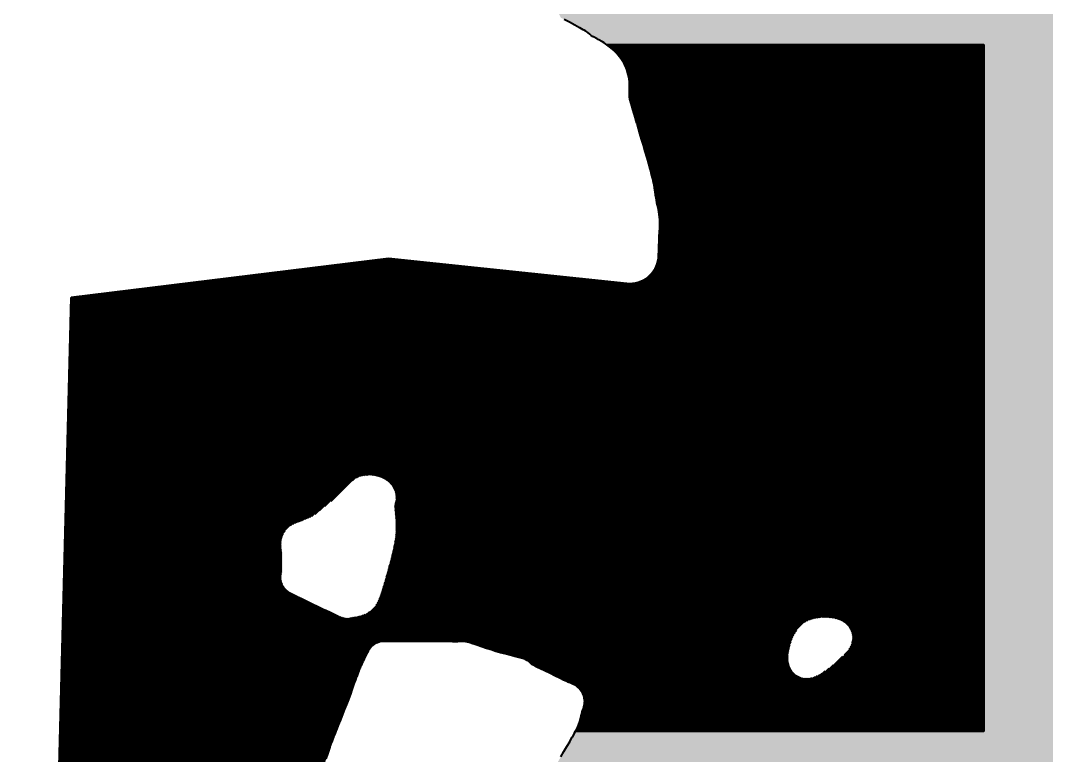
# Model space of a CAD drawing. Header units: metres. Extents: x 729358 to 733474, y 1423022 to 1426173.
# Drawn here: x 731310.9 to 731490.3, y 1424658.1 to 1424786.6 of the extents above; entities that cross this region are included whole.
import ezdxf

# ---------------------------------------------------------------- set-up
doc = ezdxf.new("R2010")
doc.units = ezdxf.units.M
for name, color, linetype in [('GREEN_AREA', 7, 'Continuous'), ('PARCEL_BORDER', 7, 'Continuous'), ('PARCEL_S', 7, 'Continuous'), ('ROADS_MAIN', 7, 'Continuous')]:
    doc.layers.add(name, color=color, linetype=linetype)

msp = doc.modelspace()

# ---------------------------------------------------------------- hatches: boundary and pattern name
at = {"layer": 'GREEN_AREA', "true_color": 0x96c896}
h = msp.add_hatch(dxfattribs=at)
h.set_pattern_fill('SOLID')
h.paths.add_polyline_path([(731398.75, 1424675.1), (731398.52, 1424675.17), (731398.06, 1424675.29), (731398.02, 1424675.3), (731397.36, 1424675.47), (731397.35, 1424675.47), (731396.55, 1424675.67), (731395.68, 1424675.89), (731394.82, 1424676.12), (731394.02, 1424676.35), (731393.24, 1424676.59), (731392.39, 1424676.87), (731391.55, 1424677.16), (731390.75, 1424677.43), (731390.75, 1424677.43), (731390.07, 1424677.67), (731390.03, 1424677.68), (731389.53, 1424677.84), (731389.37, 1424677.89), (731389.09, 1424677.97), (731388.78, 1424678.03), (731388.46, 1424678.07), (731388.15, 1424678.08), (731387.73, 1424678.07), (731387.5, 1424678.05), (731387.32, 1424678.04), (731387.1, 1424678.04), (731386.44, 1424678.04), (731385.52, 1424678.05), (731384.43, 1424678.06), (731383.25, 1424678.07), (731382.06, 1424678.08), (731380.96, 1424678.08), (731380.96, 1424678.08), (731380.02, 1424678.09), (731380.02, 1424678.09), (731379.02, 1424678.09), (731377.96, 1424678.1), (731376.92, 1424678.1), (731375.98, 1424678.1), (731375.21, 1424678.1), (731374.69, 1424678.1), (731374.69, 1424678.1), (731374.49, 1424678.1), (731374.2, 1424678.09), (731373.91, 1424678.05), (731373.62, 1424677.97), (731373.35, 1424677.87), (731373.27, 1424677.84), (731373, 1424677.72), (731372.75, 1424677.56), (731372.51, 1424677.39), (731372.29, 1424677.19), (731372.1, 1424676.97), (731371.92, 1424676.73), (731371.77, 1424676.48), (731371.71, 1424676.37), (731371.7, 1424676.34), (731371.56, 1424676.07), (731371.56, 1424676.06), (731371.38, 1424675.72), (731371.37, 1424675.7), (731371.2, 1424675.36), (731371.19, 1424675.34), (731371.02, 1424674.99), (731371.01, 1424674.98), (731370.81, 1424674.57), (731370.8, 1424674.54), (731370.6, 1424674.13), (731370.58, 1424674.08), (731370.4, 1424673.68), (731370.37, 1424673.62), (731370.23, 1424673.29), (731370.21, 1424673.23), (731370.09, 1424672.95), (731370.08, 1424672.9), (731369.96, 1424672.61), (731369.96, 1424672.6), (731369.83, 1424672.27), (731369.82, 1424672.24), (731369.7, 1424671.9), (731369.69, 1424671.88), (731369.49, 1424671.32), (731369.49, 1424671.32), (731369.22, 1424670.59), (731368.92, 1424669.75), (731368.59, 1424668.83), (731368.24, 1424667.9), (731367.9, 1424666.99), (731367.58, 1424666.16), (731367.23, 1424665.25), (731366.85, 1424664.31), (731366.49, 1424663.39), (731366.15, 1424662.55), (731366.07, 1424662.34), (731340.08, 1424662.34), (731340.08, 1424718.26), (731319.32, 1424718.26), (731319.32, 1424719.84), (731319.8, 1424738.16), (731375.28, 1424744.95), (731416.95, 1424740.6), (731417.44, 1424740.57), (731417.93, 1424740.59), (731418.41, 1424740.66), (731418.88, 1424740.78), (731419.34, 1424740.94), (731419.79, 1424741.14), (731420.21, 1424741.39), (731420.6, 1424741.67), (731420.97, 1424741.99), (731421.3, 1424742.35), (731421.59, 1424742.74), (731421.85, 1424743.15), (731422.06, 1424743.59), (731422.23, 1424744.05), (731422.36, 1424744.52), (731422.44, 1424745), (731422.47, 1424745.49), (731422.49, 1424746.38), (731422.52, 1424747.19), (731422.56, 1424748.02), (731422.6, 1424748.84), (731422.6, 1424748.84), (731422.64, 1424749.61), (731422.65, 1424749.66), (731422.68, 1424750.35), (731422.68, 1424750.47), (731422.69, 1424751.05), (731422.69, 1424751.31), (731422.67, 1424751.77), (731422.65, 1424752.17), (731422.58, 1424752.75), (731422.53, 1424753.09), (731422.44, 1424753.59), (731422.39, 1424753.81), (731422.28, 1424754.29), (731422.28, 1424754.31), (731422.18, 1424754.74), (731422.09, 1424755.16), (731422.02, 1424755.57), (731421.94, 1424756.08), (731421.86, 1424756.66), (731421.85, 1424756.71), (731421.75, 1424757.32), (731421.74, 1424757.42), (731421.62, 1424758.07), (731421.59, 1424758.21), (731421.45, 1424758.9), (731421.41, 1424759.07), (731421.26, 1424759.66), (731421.24, 1424759.75), (731421.03, 1424760.53), (731421.01, 1424760.58), (731420.75, 1424761.51), (731420.75, 1424761.54), (731420.45, 1424762.57), (731420.45, 1424762.59), (731420.13, 1424763.68), (731420.13, 1424763.68), (731419.81, 1424764.79), (731419.5, 1424765.86), (731419.21, 1424766.84), (731418.97, 1424767.71), (731418.96, 1424767.73), (731418.71, 1424768.61), (731418.69, 1424768.66), (731418.44, 1424769.48), (731418.43, 1424769.51), (731418.19, 1424770.29), (731417.97, 1424771.02), (731417.77, 1424771.68), (731417.61, 1424772.28), (731417.47, 1424772.82), (731417.39, 1424773.19), (731417.36, 1424773.44), (731417.36, 1424773.71), (731417.38, 1424774.23), (731417.38, 1424774.28), (731417.4, 1424774.91), (731417.39, 1424775.34), (731417.36, 1424775.95), (731417.32, 1424776.34), (731417.25, 1424776.73), (731417.12, 1424777.34), (731416.98, 1424777.84), (731416.79, 1424778.33), (731416.52, 1424778.94), (731416.33, 1424779.31), (731416.12, 1424779.66), (731415.88, 1424779.99), (731415.41, 1424780.58), (731415.1, 1424780.94), (731414.75, 1424781.27), (731414.11, 1424781.82), (731413.67, 1424782.16), (731413.41, 1424782.34), (731479.32, 1424782.34), (731479.32, 1424662.34), (731407.96, 1424662.34), (731408.09, 1424662.57), (731408.16, 1424662.71), (731408.35, 1424663.12), (731408.46, 1424663.4), (731408.68, 1424664.04), (731408.75, 1424664.24), (731408.93, 1424664.91), (731408.96, 1424665.03), (731409.09, 1424665.63), (731409.1, 1424665.68), (731409.16, 1424665.96), (731409.22, 1424666.06), (731409.33, 1424666.31), (731409.41, 1424666.56), (731409.47, 1424666.82), (731409.5, 1424666.98), (731409.55, 1424667.28), (731409.56, 1424667.58), (731409.54, 1424667.89), (731409.49, 1424668.19), (731409.41, 1424668.49), (731409.29, 1424668.77), (731409.23, 1424668.92), (731409.1, 1424669.18), (731408.94, 1424669.42), (731408.76, 1424669.65), (731408.56, 1424669.86), (731408.44, 1424669.98), (731408.11, 1424670.25), (731407.96, 1424670.36), (731407.77, 1424670.48), (731407.58, 1424670.58), (731407.39, 1424670.68), (731407.15, 1424670.79), (731406.84, 1424670.92), (731406.81, 1424670.93), (731406.47, 1424671.06), (731406.17, 1424671.19), (731405.85, 1424671.34), (731405.19, 1424671.66), (731404.35, 1424672.07), (731403.44, 1424672.51), (731402.57, 1424672.94), (731401.83, 1424673.3), (731401.33, 1424673.54), (731400.83, 1424673.79), (731400.82, 1424673.8), (731400.31, 1424674.05), (731400.3, 1424674.05), (731400.16, 1424674.22), (731399.95, 1424674.43), (731399.72, 1424674.62), (731399.48, 1424674.78), (731399.21, 1424674.92), (731398.94, 1424675.03), (731398.75, 1424675.1)])
h.paths.add_polyline_path([(731456.27, 1424679.4), (731456.18, 1424679.72), (731456.05, 1424680.02), (731456.02, 1424680.08), (731455.87, 1424680.34), (731455.7, 1424680.59), (731455.5, 1424680.82), (731455.4, 1424680.93), (731455.18, 1424681.14), (731454.93, 1424681.33), (731454.67, 1424681.5), (731454.42, 1424681.64), (731454.11, 1424681.78), (731453.79, 1424681.89), (731453.31, 1424682.03), (731453.06, 1424682.09), (731452.82, 1424682.12), (731452.06, 1424682.21), (731451.64, 1424682.22), (731450.82, 1424682.2), (731450.4, 1424682.16), (731449.78, 1424682.05), (731449.56, 1424682), (731449.34, 1424681.94), (731448.93, 1424681.8), (731448.72, 1424681.72), (731448.52, 1424681.63), (731448.28, 1424681.51), (731447.98, 1424681.33), (731447.88, 1424681.26), (731447.66, 1424681.1), (731447.57, 1424681.04), (731447.32, 1424680.81), (731447.16, 1424680.64), (731446.88, 1424680.32), (731446.64, 1424680), (731446.43, 1424679.66), (731446.14, 1424679.14), (731445.98, 1424678.82), (731445.68, 1424678.07), (731445.57, 1424677.77), (731445.35, 1424676.99), (731445.28, 1424676.66), (731445.16, 1424675.95), (731445.13, 1424675.72), (731445.12, 1424675.48), (731445.12, 1424675.03), (731445.13, 1424674.68), (731445.19, 1424674.34), (731445.25, 1424674.09), (731445.33, 1424673.78), (731445.45, 1424673.48), (731445.61, 1424673.2), (731445.67, 1424673.08), (731445.85, 1424672.83), (731446.05, 1424672.59), (731446.27, 1424672.37), (731446.32, 1424672.33), (731446.58, 1424672.13), (731446.86, 1424671.96), (731447.15, 1424671.82), (731447.2, 1424671.8), (731447.5, 1424671.7), (731447.81, 1424671.62), (731448.12, 1424671.59), (731448.44, 1424671.58), (731448.58, 1424671.58), (731448.89, 1424671.61), (731449.19, 1424671.67), (731449.48, 1424671.76), (731449.79, 1424671.86), (731450.02, 1424671.96), (731450.24, 1424672.07), (731450.79, 1424672.37), (731451.03, 1424672.52), (731451.88, 1424673.1), (731452.02, 1424673.21), (731452.94, 1424673.92), (731453.06, 1424674.01), (731453.94, 1424674.77), (731454.07, 1424674.88), (731454.81, 1424675.6), (731454.99, 1424675.79), (731455.41, 1424676.27), (731455.55, 1424676.45), (731455.68, 1424676.63), (731455.85, 1424676.91), (731455.99, 1424677.16), (731456.11, 1424677.41), (731456.2, 1424677.68), (731456.24, 1424677.82), (731456.31, 1424678.11), (731456.35, 1424678.41), (731456.36, 1424678.72), (731456.34, 1424679.02), (731456.33, 1424679.07), (731456.27, 1424679.4)])
h.paths.add_polyline_path([(731357.76, 1424686.82), (731358.02, 1424686.65), (731358.07, 1424686.62), (731358.19, 1424686.56), (731358.34, 1424686.48), (731358.38, 1424686.46), (731358.66, 1424686.32), (731358.67, 1424686.32), (731359.08, 1424686.12), (731359.4, 1424685.96), (731359.63, 1424685.85), (731359.84, 1424685.74), (731359.84, 1424685.74), (731360.06, 1424685.63), (731360.08, 1424685.62), (731360.34, 1424685.49), (731360.37, 1424685.47), (731360.76, 1424685.29), (731360.76, 1424685.28), (731361.54, 1424684.91), (731362.58, 1424684.42), (731363.74, 1424683.86), (731364.88, 1424683.32), (731365.87, 1424682.85), (731366.45, 1424682.57), (731366.45, 1424682.57), (731366.73, 1424682.44), (731366.74, 1424682.44), (731366.83, 1424682.4), (731366.89, 1424682.37), (731366.9, 1424682.36), (731367.17, 1424682.26), (731367.45, 1424682.18), (731367.73, 1424682.13), (731368.02, 1424682.11), (731368.3, 1424682.11), (731368.59, 1424682.15), (731368.87, 1424682.21), (731368.97, 1424682.24), (731368.98, 1424682.24), (731369.2, 1424682.27), (731369.6, 1424682.33), (731369.85, 1424682.38), (731370.34, 1424682.5), (731370.71, 1424682.63), (731371.2, 1424682.82), (731371.53, 1424682.97), (731371.84, 1424683.17), (731372.22, 1424683.44), (731372.44, 1424683.61), (731372.64, 1424683.8), (731372.82, 1424684.01), (731372.98, 1424684.23), (731373.13, 1424684.47), (731373.33, 1424684.85), (731373.49, 1424685.2), (731373.77, 1424685.95), (731373.81, 1424686.07), (731374.16, 1424687.12), (731374.18, 1424687.18), (731374.56, 1424688.44), (731374.58, 1424688.48), (731374.97, 1424689.87), (731374.98, 1424689.91), (731375.37, 1424691.34), (731375.38, 1424691.38), (731375.74, 1424692.77), (731375.76, 1424692.82), (731376.06, 1424694.09), (731376.08, 1424694.17), (731376.31, 1424695.24), (731376.33, 1424695.38), (731376.46, 1424696.17), (731376.49, 1424696.45), (731376.56, 1424697.35), (731376.56, 1424697.58), (731376.56, 1424698.5), (731376.55, 1424698.65), (731376.5, 1424699.56), (731376.49, 1424699.66), (731376.42, 1424700.49), (731376.42, 1424700.54), (731376.34, 1424701.26), (731376.3, 1424701.68), (731376.35, 1424701.84), (731376.41, 1424702.08), (731376.49, 1424702.43), (731376.54, 1424702.71), (731376.56, 1424703), (731376.55, 1424703.28), (731376.52, 1424703.56), (731376.47, 1424703.88), (731376.4, 1424704.18), (731376.3, 1424704.48), (731376.18, 1424704.76), (731376.02, 1424705.03), (731375.84, 1424705.28), (731375.64, 1424705.53), (731375.41, 1424705.78), (731375.16, 1424706), (731374.88, 1424706.2), (731374.59, 1424706.38), (731374.33, 1424706.52), (731374.07, 1424706.64), (731373.73, 1424706.77), (731373.44, 1424706.86), (731373.1, 1424706.95), (731372.87, 1424707), (731372.63, 1424707.03), (731372.27, 1424707.07), (731372.04, 1424707.08), (731371.81, 1424707.08), (731371.44, 1424707.06), (731371.19, 1424707.03), (731370.9, 1424706.99), (731370.77, 1424706.97), (731370.65, 1424706.95), (731370.41, 1424706.9), (731370.18, 1424706.82), (731370.1, 1424706.79), (731369.84, 1424706.69), (731369.6, 1424706.56), (731369.36, 1424706.41), (731369.15, 1424706.24), (731369.07, 1424706.17), (731369, 1424706.11), (731368.98, 1424706.1), (731368.88, 1424706.02), (731368.76, 1424705.93), (731368.64, 1424705.83), (731368.39, 1424705.6), (731368.24, 1424705.45), (731368.21, 1424705.41), (731367.92, 1424705.11), (731367.55, 1424704.71), (731367.12, 1424704.26), (731366.68, 1424703.82), (731366.25, 1424703.41), (731365.87, 1424703.07), (731365.33, 1424702.6), (731364.69, 1424702.07), (731364.02, 1424701.51), (731363.35, 1424700.96), (731362.75, 1424700.49), (731362.27, 1424700.13), (731362.01, 1424699.95), (731361.66, 1424699.76), (731361.26, 1424699.58), (731360.81, 1424699.4), (731360.35, 1424699.22), (731360.25, 1424699.18), (731359.9, 1424699.03), (731359.6, 1424698.91), (731359.28, 1424698.81), (731358.91, 1424698.66), (731358.56, 1424698.49), (731358.33, 1424698.37), (731358.1, 1424698.22), (731357.89, 1424698.06), (731357.7, 1424697.87), (731357.44, 1424697.6), (731357.25, 1424697.39), (731357.09, 1424697.17), (731356.95, 1424696.94), (731356.84, 1424696.69), (731356.74, 1424696.44), (731356.62, 1424696.06), (731356.55, 1424695.81), (731356.5, 1424695.56), (731356.48, 1424695.3), (731356.47, 1424695.04), (731356.49, 1424694.62), (731356.52, 1424694.28), (731356.57, 1424693.92), (731356.6, 1424693.62), (731356.6, 1424693.27), (731356.6, 1424693.26), (731356.61, 1424692.55), (731356.62, 1424691.71), (731356.63, 1424690.86), (731356.63, 1424690.17), (731356.57, 1424689.93), (731356.52, 1424689.64), (731356.49, 1424689.35), (731356.5, 1424689.06), (731356.54, 1424688.77), (731356.6, 1424688.48), (731356.69, 1424688.2), (731356.8, 1424687.94), (731356.94, 1424687.68), (731357.11, 1424687.44), (731357.3, 1424687.22), (731357.51, 1424687.02), (731357.51, 1424687.01), (731357.76, 1424686.82)])
h.paths.add_polyline_path([(731425.64, 1424700.59), (731455.97, 1424700.59), (731455.97, 1424745.82), (731425.64, 1424745.82), (731425.64, 1424700.59)])
at = {"layer": 'PARCEL_S', "true_color": 0xffc8c8}
h = msp.add_hatch(dxfattribs=at)
h.set_pattern_fill('SOLID')
h.paths.add_polyline_path([(731455.97, 1424700.59), (731455.97, 1424745.82), (731425.64, 1424745.82), (731425.64, 1424700.59), (731455.97, 1424700.59)])
h = msp.add_hatch(dxfattribs=at)
h.set_pattern_fill('SOLID')
h.paths.add_polyline_path([(731340.08, 1424662.34), (731340.08, 1424718.26), (731319.32, 1424718.26), (731319.32, 1424662.34), (731340.08, 1424662.34)])
at = {"layer": 'ROADS_MAIN', "true_color": 0x999999}
h = msp.add_hatch(dxfattribs=at)
h.set_pattern_fill('SOLID')
h.paths.add_polyline_path([(731322.3, 1425689.23), (731322.39, 1425689.17), (731323.35, 1425688.53), (731323.4, 1425688.49), (731324.61, 1425687.71), (731324.64, 1425687.69), (731326.04, 1425686.81), (731326.07, 1425686.8), (731327.62, 1425685.85), (731327.65, 1425685.84), (731329.28, 1425684.86), (731329.31, 1425684.85), (731330.97, 1425683.88), (731331, 1425683.86), (731332.65, 1425682.93), (731332.69, 1425682.91), (731334.25, 1425682.06), (731334.3, 1425682.03), (731334.67, 1425681.84), (731319.32, 1425681.84), (731319.32, 1425561.84), (731479.32, 1425561.84), (731479.32, 1425676.54), (731479.35, 1425676.53), (731479.44, 1425676.52), (731480.65, 1425676.37), (731480.71, 1425676.36), (731481.99, 1425676.22), (731482.04, 1425676.22), (731483.36, 1425676.1), (731483.39, 1425676.09), (731484.72, 1425675.99), (731484.74, 1425675.98), (731486.04, 1425675.89), (731486.05, 1425675.89), (731487.27, 1425675.8), (731488.39, 1425675.72), (731489.36, 1425675.65), (731489.36, 1425675.65), (731490.52, 1425675.57), (731490.55, 1425675.57), (731491.76, 1425675.49), (731491.78, 1425675.49), (731492.99, 1425675.42), (731493.01, 1425675.42), (731494.15, 1425675.37), (731494.16, 1425675.37), (731494.32, 1425675.36), (731494.32, 1425561.84), (731620.63, 1425561.84), (731633.8, 1425553.34), (731494.32, 1425553.34), (731494.32, 1425433.34), (731654.32, 1425433.34), (731654.32, 1425540.79), (731654.41, 1425540.77), (731654.91, 1425540.76), (731669.32, 1425541.19), (731669.32, 1425433.34), (731800.29, 1425433.34), (731808.36, 1425424.84), (731669.32, 1425424.84), (731669.32, 1425304.84), (731829.32, 1425304.84), (731829.32, 1425405.8), (731844.32, 1425395.11), (731844.32, 1425304.84), (731970.21, 1425304.84), (731979.35, 1425296.34), (731844.32, 1425296.34), (731844.32, 1425176.34), (732004.32, 1425176.34), (732004.32, 1425277.24), (732004.64, 1425277.29), (732006.45, 1425277.61), (732008.02, 1425277.88), (732008.15, 1425277.9), (732008.3, 1425277.83), (732008.76, 1425277.69), (732009.23, 1425277.6), (732009.48, 1425277.56), (732010.01, 1425277.51), (732010.53, 1425277.52), (732011.06, 1425277.58), (732011.38, 1425277.63), (732011.65, 1425277.68), (732011.88, 1425277.7), (732011.93, 1425277.71), (732012.5, 1425277.79), (732013.08, 1425277.86), (732010.2, 1425273.03), (732009.98, 1425272.6), (732009.79, 1425272.15), (732009.65, 1425271.69), (732009.56, 1425271.21), (732009.51, 1425270.73), (732009.51, 1425270.24), (732009.55, 1425269.76), (732009.64, 1425269.28), (732009.78, 1425268.82), (732009.96, 1425268.37), (732010.19, 1425267.94), (732010.45, 1425267.54), (732010.76, 1425267.16), (732011.1, 1425266.81), (732019.32, 1425259.16), (732019.32, 1425176.34), (732086.77, 1425176.34), (732086.88, 1425176.04), (732086.93, 1425175.91), (732087.25, 1425175.11), (732087.27, 1425175.07), (732087.67, 1425174.08), (732087.68, 1425174.06), (732088.13, 1425172.99), (732088.56, 1425171.94), (732088.79, 1425171.39), (732088.79, 1425171.37), (732088.79, 1425171.16), (732088.81, 1425170.87), (732088.85, 1425170.49), (732088.85, 1425170.48), (732088.9, 1425170.03), (732088.93, 1425169.63), (732088.94, 1425169.43), (732088.93, 1425169.29), (732088.87, 1425168.63), (732088.8, 1425167.84), (732041.53, 1425167.84), (732041.38, 1425168.05), (732041.34, 1425168.1), (732040.79, 1425168.84), (732040.76, 1425168.88), (732040.28, 1425169.5), (732040.24, 1425169.54), (732039.85, 1425170.03), (732039.82, 1425170.07), (732039.55, 1425170.39), (732039.44, 1425170.52), (732039.04, 1425170.94), (732038.91, 1425171.08), (732038.48, 1425171.48), (732038.39, 1425171.56), (732037.98, 1425171.92), (732037.92, 1425171.97), (732037.59, 1425172.24), (732037.53, 1425172.29), (732037.35, 1425172.43), (732037.34, 1425172.43), (732037.21, 1425172.54), (732037.03, 1425172.67), (732036.91, 1425172.75), (732036.68, 1425172.88), (732036.45, 1425173), (732036.21, 1425173.09), (732036.05, 1425173.14), (732035.74, 1425173.23), (732035.42, 1425173.28), (732035.1, 1425173.3), (732034.77, 1425173.28), (732034.47, 1425173.25), (732034.31, 1425173.22), (732033.65, 1425173.11), (732033.61, 1425173.11), (732032.7, 1425172.95), (732032.69, 1425172.95), (732031.66, 1425172.76), (732031.66, 1425172.76), (732030.64, 1425172.57), (732029.76, 1425172.41), (732029.2, 1425172.31), (732028.74, 1425172.25), (732028.29, 1425172.2), (732028.23, 1425172.2), (732027.74, 1425172.15), (732027.48, 1425172.11), (732026.98, 1425172.01), (732026.6, 1425171.91), (732026.05, 1425171.72), (732025.65, 1425171.55), (732025.18, 1425171.31), (732024.94, 1425171.18), (732024.37, 1425170.82), (732024.25, 1425170.74), (732023.6, 1425170.29), (732023.54, 1425170.25), (732022.82, 1425169.72), (732022.8, 1425169.7), (732022.03, 1425169.13), (732022.03, 1425169.13), (732021.24, 1425168.54), (732020.46, 1425167.96), (732020.29, 1425167.84), (732019.32, 1425167.84), (732019.32, 1425167.15), (732018.91, 1425166.85), (732017.86, 1425166.12), (732017.86, 1425166.11), (732016.73, 1425165.31), (732016.72, 1425165.3), (732015.58, 1425164.48), (732015.55, 1425164.46), (732014.45, 1425163.65), (732014.42, 1425163.63), (732013.42, 1425162.87), (732013.36, 1425162.82), (732012.53, 1425162.16), (732012.42, 1425162.06), (732011.82, 1425161.53), (732011.52, 1425161.23), (732011.22, 1425160.87), (732011.05, 1425160.66), (732010.9, 1425160.42), (732010.78, 1425160.18), (732010.67, 1425159.92), (732010.49, 1425159.41), (732010.41, 1425159.15), (732010.36, 1425158.89), (732010.33, 1425158.62), (732010.3, 1425158.11), (732010.3, 1425157.67), (732010.34, 1425157.15), (732010.34, 1425157.14), (732010.38, 1425156.75), (732010.37, 1425156.48), (732010.32, 1425156.13), (732010.21, 1425155.57), (732010.08, 1425154.89), (732010.08, 1425154.89), (732009.94, 1425154.16), (732009.93, 1425154.12), (732009.8, 1425153.38), (732009.78, 1425153.29), (732009.67, 1425152.56), (732009.58, 1425151.94), (732009.47, 1425151.38), (732009.46, 1425151.34), (732009.36, 1425150.77), (732009.33, 1425150.57), (732009.27, 1425150), (732009.25, 1425149.66), (732009.25, 1425149.07), (732009.28, 1425148.66), (732009.37, 1425148), (732009.46, 1425147.6), (732009.64, 1425146.95), (732009.78, 1425146.57), (732010.04, 1425145.98), (732010.18, 1425145.7), (732010.5, 1425145.15), (732010.59, 1425144.99), (732010.95, 1425144.45), (732010.98, 1425144.41), (732011.35, 1425143.86), (732011.75, 1425143.25), (732012.14, 1425142.64), (732012.17, 1425142.58), (732012.68, 1425141.83), (732012.7, 1425141.8), (732013.28, 1425140.96), (732013.29, 1425140.95), (732013.89, 1425140.09), (732013.9, 1425140.08), (732014.47, 1425139.27), (732014.96, 1425138.57), (732015.32, 1425138.07), (732015.45, 1425137.87), (732015.55, 1425137.71), (732015.64, 1425137.54), (732015.76, 1425137.31), (732015.77, 1425137.3), (732015.87, 1425137.1), (732015.97, 1425136.9), (732016.21, 1425136.34), (732016.22, 1425136.32), (732016.57, 1425135.52), (732016.59, 1425135.46), (732017.03, 1425134.51), (732017.07, 1425134.43), (732017.59, 1425133.39), (732017.64, 1425133.29), (732018.23, 1425132.21), (732018.31, 1425132.07), (732018.95, 1425131.03), (732019.08, 1425130.84), (732019.32, 1425130.5), (732019.32, 1425047.84), (732092.24, 1425047.84), (732092.25, 1425047.83), (732093.12, 1425046.62), (732093.89, 1425045.56), (732094.46, 1425044.74), (732094.76, 1425044.29), (732095.01, 1425043.86), (732095.22, 1425043.43), (732095.44, 1425042.95), (732095.46, 1425042.92), (732095.7, 1425042.4), (732095.78, 1425042.25), (732096.07, 1425041.72), (732096.2, 1425041.51), (732096.57, 1425040.94), (732096.69, 1425040.77), (732097.12, 1425040.2), (732097.22, 1425040.07), (732097.66, 1425039.56), (732097.75, 1425039.45), (732097.86, 1425039.34), (732019.32, 1425039.34), (732019.32, 1424919.34), (732026.94, 1424919.34), (732020.64, 1424910.84), (732019.32, 1424910.84), (732019.32, 1424909.06), (732004.32, 1424888.81), (732004.32, 1424910.84), (731901.89, 1424910.84), (731902.06, 1424912.37), (731902.32, 1424914.76), (731902.61, 1424917.5), (731902.81, 1424919.34), (732004.32, 1424919.34), (732004.32, 1425039.34), (731844.32, 1425039.34), (731844.32, 1424978.45), (731844.08, 1424978.19), (731844.05, 1424978.16), (731843.71, 1424977.78), (731843.64, 1424977.7), (731843.26, 1424977.24), (731843.19, 1424977.16), (731842.84, 1424976.72), (731842.8, 1424976.66), (731842.45, 1424976.18), (731842.43, 1424976.15), (731842.05, 1424975.63), (731841.66, 1424975.09), (731841.26, 1424974.53), (731840.81, 1424973.94), (731840.39, 1424973.38), (731840.37, 1424973.36), (731839.86, 1424972.67), (731839.29, 1424971.9), (731838.69, 1424971.11), (731838.1, 1424970.35), (731837.55, 1424969.68), (731837.08, 1424969.16), (731836.79, 1424968.88), (731836.38, 1424968.58), (731835.86, 1424968.26), (731835.27, 1424967.95), (731834.67, 1424967.66), (731834.16, 1424967.42), (731834.03, 1424967.36), (731833.69, 1424967.18), (731833.37, 1424966.98), (731833.07, 1424966.78), (731832.93, 1424966.67), (731832.7, 1424966.49), (731832.56, 1424966.38), (731832.48, 1424966.33), (731832.29, 1424966.23), (731831.74, 1424965.95), (731830.97, 1424965.58), (731830.11, 1424965.17), (731829.32, 1424964.8), (731829.32, 1425039.34), (731669.32, 1425039.34), (731669.32, 1424919.34), (731776.43, 1424919.34), (731776.24, 1424918.38), (731776.24, 1424918.36), (731776.07, 1424917.48), (731776.07, 1424917.43), (731775.95, 1424916.78), (731775.93, 1424916.6), (731775.89, 1424916.26), (731775.87, 1424915.92), (731775.89, 1424915.59), (731775.93, 1424915.21), (731776, 1424914.85), (731776.08, 1424914.49), (731776.14, 1424914.3), (731776.23, 1424914), (731776.24, 1424913.97), (731776.3, 1424913.8), (731776.34, 1424913.66), (731776.37, 1424913.56), (731776.42, 1424913.41), (731776.46, 1424913.3), (731776.52, 1424913.13), (731776.59, 1424912.98), (731776.69, 1424912.76), (731776.7, 1424912.73), (731776.93, 1424912.24), (731776.93, 1424912.24), (731777.26, 1424911.54), (731777.58, 1424910.84), (731669.32, 1424910.84), (731669.32, 1424790.84), (731796.03, 1424790.84), (731796.04, 1424790.53), (731796.04, 1424790.45), (731796.07, 1424789.76), (731796.08, 1424789.68), (731796.13, 1424789.07), (731796.13, 1424789.04), (731796.21, 1424788.08), (731796.21, 1424788.07), (731796.33, 1424786.85), (731796.33, 1424786.84), (731796.46, 1424785.42), (731796.61, 1424783.88), (731796.75, 1424782.34), (731669.32, 1424782.34), (731669.32, 1424662.34), (731829.32, 1424662.34), (731829.32, 1424782.34), (731824.8, 1424782.34), (731844.32, 1424814.14), (731844.32, 1424790.84), (731931.73, 1424790.84), (731925.43, 1424782.34), (731844.32, 1424782.34), (731844.32, 1424672.86), (731829.32, 1424652.61), (731829.32, 1424653.84), (731669.32, 1424653.84), (731669.32, 1424568.43), (731668.83, 1424568.04), (731668.08, 1424567.44), (731667.27, 1424566.8), (731666.49, 1424566.18), (731666.49, 1424566.17), (731665.82, 1424565.64), (731665.8, 1424565.63), (731665.32, 1424565.24), (731665.26, 1424565.19), (731665.05, 1424565.01), (731664.8, 1424564.77), (731664.57, 1424564.49), (731664.48, 1424564.36), (731664.26, 1424564.01), (731664.21, 1424563.92), (731664.2, 1424563.91), (731664.07, 1424563.7), (731663.53, 1424562.91), (731662.72, 1424561.7), (731661.66, 1424560.14), (731660.42, 1424558.3), (731659.03, 1424556.25), (731657.56, 1424554.06), (731656.03, 1424551.8), (731654.51, 1424549.55), (731654.32, 1424549.27), (731654.32, 1424653.84), (731494.32, 1424653.84), (731494.32, 1424533.84), (731643.79, 1424533.84), (731643.63, 1424533.62), (731643.45, 1424533.37), (731643.3, 1424533.18), (731643.24, 1424533.09), (731643.23, 1424533.08), (731643.19, 1424533.02), (731643.17, 1424533), (731643.13, 1424532.95), (731643.05, 1424532.83), (731642.91, 1424532.61), (731642.9, 1424532.61), (731642.52, 1424532.02), (731642.51, 1424532.01), (731641.94, 1424531.13), (731641.93, 1424531.13), (731641.22, 1424530.03), (731641.21, 1424530.02), (731640.41, 1424528.78), (731640.4, 1424528.77), (731639.57, 1424527.47), (731639.56, 1424527.46), (731638.74, 1424526.17), (731638.73, 1424526.15), (731638.22, 1424525.34), (731494.32, 1424525.34), (731494.32, 1424405.34), (731646.11, 1424405.34), (731639.82, 1424396.84), (731494.32, 1424396.84), (731494.32, 1424276.84), (731550.91, 1424276.84), (731544.61, 1424268.34), (731494.32, 1424268.34), (731494.32, 1424255.15), (731494.11, 1424254.83), (731481.2, 1424232.82), (731481.01, 1424234.05), (731481.01, 1424234.06), (731480.63, 1424236.51), (731480.62, 1424236.52), (731480.23, 1424239.06), (731480.23, 1424239.06), (731479.82, 1424241.62), (731479.66, 1424242.64), (731479.56, 1424243.12), (731479.41, 1424243.58), (731479.32, 1424243.8), (731479.32, 1424268.34), (731461.24, 1424268.34), (731461.22, 1424268.55), (731461.18, 1424269.18), (731461.16, 1424269.96), (731461.16, 1424269.96), (731461.14, 1424270.32), (731461.08, 1424270.8), (731460.97, 1424271.27), (731460.81, 1424271.72), (731460.62, 1424272.16), (731460.38, 1424272.58), (731460.1, 1424272.98), (731459.78, 1424273.34), (731459.43, 1424273.68), (731459.05, 1424273.97), (731458.64, 1424274.23), (731458.21, 1424274.45), (731457.76, 1424274.63), (731457.3, 1424274.76), (731456.83, 1424274.85), (731456.34, 1424274.89), (731455.86, 1424274.88), (731455.38, 1424274.83), (731454.91, 1424274.73), (731454.45, 1424274.59), (731454, 1424274.4), (731453.58, 1424274.17), (731453.18, 1424273.91), (731452.8, 1424273.6), (731452.46, 1424273.26), (731452.15, 1424272.88), (731451.88, 1424272.48), (731449.37, 1424268.34), (731402.37, 1424268.34), (731402.37, 1424268.88), (731402.38, 1424271.39), (731402.38, 1424274.05), (731402.39, 1424276.76), (731402.39, 1424276.84), (731479.32, 1424276.84), (731479.32, 1424396.84), (731382.23, 1424396.84), (731381.94, 1424396.89), (731380.69, 1424397.14), (731379.6, 1424397.35), (731378.77, 1424397.52), (731377.9, 1424397.71), (731377, 1424397.91), (731376.11, 1424398.11), (731375.26, 1424398.31), (731374.49, 1424398.49), (731373.82, 1424398.64), (731373.81, 1424398.65), (731373.29, 1424398.77), (731373.25, 1424398.78), (731372.9, 1424398.85), (731372.8, 1424398.87), (731372.36, 1424398.95), (731372.29, 1424398.96), (731371.91, 1424399.02), (731371.89, 1424399.02), (731371.53, 1424399.07), (731371.13, 1424399.13), (731370.74, 1424399.2), (731370.1, 1424399.32), (731369.32, 1424399.46), (731368.51, 1424399.61), (731367.74, 1424399.75), (731367.13, 1424399.87), (731366.79, 1424399.94), (731366.48, 1424400), (731366.18, 1424400.08), (731366.17, 1424400.08), (731365.84, 1424400.16), (731365.76, 1424400.18), (731365.37, 1424400.26), (731365.27, 1424400.28), (731364.84, 1424400.36), (731364.8, 1424400.36), (731364.14, 1424400.47), (731364.13, 1424400.47), (731363.33, 1424400.6), (731363.32, 1424400.6), (731362.48, 1424400.73), (731362.47, 1424400.73), (731361.68, 1424400.85), (731361.66, 1424400.85), (731361.01, 1424400.95), (731360.99, 1424400.95), (731360.32, 1424401.04), (731360.31, 1424401.04), (731359.65, 1424401.14), (731359.63, 1424401.14), (731359.02, 1424401.22), (731358.98, 1424401.22), (731358.48, 1424401.28), (731358.37, 1424401.29), (731358.03, 1424401.32), (731357.79, 1424401.33), (731357.51, 1424401.33), (731357.31, 1424401.32), (731357.06, 1424401.31), (731356.99, 1424401.3), (731356.78, 1424401.28), (731356.6, 1424401.27), (731356.34, 1424401.27), (731355.81, 1424401.26), (731355.81, 1424401.26), (731355.17, 1424401.26), (731355.14, 1424401.26), (731354.49, 1424401.25), (731354.44, 1424401.25), (731353.89, 1424401.23), (731353.74, 1424401.22), (731353.37, 1424401.19), (731353.05, 1424401.14), (731352.68, 1424401.07), (731352.5, 1424401.03), (731352.14, 1424400.94), (731351.93, 1424400.88), (731351.64, 1424400.78), (731351.4, 1424400.69), (731351.17, 1424400.58), (731351.01, 1424400.49), (731350.76, 1424400.34), (731350.52, 1424400.16), (731350.3, 1424399.96), (731350.1, 1424399.73), (731349.92, 1424399.49), (731349.77, 1424399.23), (731349.67, 1424399.01), (731349.46, 1424398.85), (731349.26, 1424398.69), (731349.08, 1424398.51), (731348.92, 1424398.32), (731348.73, 1424398.09), (731348.57, 1424397.86), (731348.43, 1424397.61), (731348.31, 1424397.35), (731348.21, 1424397.09), (731348.14, 1424396.84), (731346.6, 1424396.84), (731345.75, 1424403.08), (731345.91, 1424405.34), (731479.32, 1424405.34), (731479.32, 1424525.34), (731392.93, 1424525.34), (731407.28, 1424525.98), (731407.76, 1424526.03), (731408.23, 1424526.12), (731408.69, 1424526.25), (731409.13, 1424526.43), (731409.56, 1424526.65), (731409.96, 1424526.91), (731410.33, 1424527.2), (731410.68, 1424527.53), (731410.99, 1424527.89), (731411.27, 1424528.28), (731411.51, 1424528.7), (731411.7, 1424529.14), (731411.86, 1424529.59), (731411.97, 1424530.05), (731412.04, 1424530.53), (731412.11, 1424531.33), (731412.21, 1424532.39), (731412.31, 1424533.3), (731412.37, 1424533.84), (731479.32, 1424533.84), (731479.32, 1424653.84), (731403.13, 1424653.84), (731403.25, 1424654.06), (731403.89, 1424655.22), (731404.36, 1424656.07), (731404.87, 1424656.97), (731405.4, 1424657.88), (731405.93, 1424658.79), (731406.45, 1424659.67), (731406.45, 1424659.68), (731406.93, 1424660.5), (731406.94, 1424660.52), (731407.38, 1424661.27), (731407.4, 1424661.31), (731407.77, 1424661.96), (731407.8, 1424662.03), (731407.96, 1424662.34), (731479.32, 1424662.34), (731479.32, 1424782.34), (731413.41, 1424782.34), (731412.94, 1424782.66), (731412.65, 1424782.84), (731411.91, 1424783.27), (731411.73, 1424783.37), (731411.07, 1424783.72), (731411.01, 1424783.75), (731410.92, 1424783.8), (731410.71, 1424783.99), (731410.45, 1424784.21), (731410.11, 1424784.48), (731409.76, 1424784.71), (731409.45, 1424784.89), (731409.31, 1424784.97), (731408.69, 1424785.31), (731408.66, 1424785.32), (731407.83, 1424785.77), (731407.83, 1424785.77), (731406.9, 1424786.27), (731405.99, 1424786.76), (731405.39, 1424787.08), (731405.2, 1424787.48), (731405.11, 1424787.65), (731404.87, 1424788.12), (731404.69, 1424788.42), (731404.4, 1424788.87), (731404.21, 1424789.16), (731403.92, 1424789.56), (731403.81, 1424789.71), (731403.46, 1424790.16), (731403.35, 1424790.28), (731402.95, 1424790.77), (731402.88, 1424790.84), (731479.32, 1424790.84), (731479.32, 1424910.84), (731319.32, 1424910.84), (731319.32, 1424860.08), (731304.7, 1424866.53), (731314.64, 1424872.77), (731315.05, 1424873.06), (731315.42, 1424873.38), (731315.77, 1424873.74), (731316.07, 1424874.13), (731316.34, 1424874.56), (731316.56, 1424875), (731316.74, 1424875.47), (731316.87, 1424875.95), (731316.95, 1424876.44), (731316.98, 1424876.93), (731316.96, 1424877.43), (731316.89, 1424877.92), (731316.78, 1424878.41), (731316.62, 1424878.88), (731316.41, 1424879.33), (731316.15, 1424879.76), (731316.01, 1424879.98), (731315.97, 1424880.04), (731314.96, 1424881.52), (731314.94, 1424881.56), (731313.81, 1424883.2), (731313.79, 1424883.22), (731312.59, 1424884.94), (731312.57, 1424884.96), (731311.35, 1424886.69), (731311.34, 1424886.71), (731310.15, 1424888.39), (731310.14, 1424888.4), (731309.03, 1424889.95), (731309.03, 1424889.96), (731308.06, 1424891.32), (731308.05, 1424891.33), (731307.27, 1424892.42), (731306.71, 1424893.19), (731306.47, 1424893.53), (731306.16, 1424893.97), (731306.16, 1424893.97), (731305.84, 1424894.41), (731305.79, 1424894.49), (731305.53, 1424894.84), (731305.29, 1424895.14), (731305.12, 1424895.34), (731304.98, 1424895.49), (731304.93, 1424895.63), (731304.82, 1424895.91), (731304.68, 1424896.21), (731304.65, 1424896.27), (731304.38, 1424896.87), (731304.38, 1424896.88), (731304.32, 1424897), (731304.32, 1424910.84), (731298.01, 1424910.84), (731297.92, 1424911.05), (731297.38, 1424912.24), (731296.92, 1424913.29), (731296.54, 1424914.13), (731296.3, 1424914.7), (731296.25, 1424914.8), (731296.22, 1424914.88), (731296.16, 1424915.11), (731296.08, 1424915.37), (731295.97, 1424915.7), (731295.93, 1424915.82), (731295.73, 1424916.28), (731295.49, 1424916.72), (731295.21, 1424917.14), (731295.08, 1424917.28), (731294.96, 1424917.56), (731294.78, 1424918.01), (731294.61, 1424918.42), (731294.26, 1424919.34), (731304.32, 1424919.34), (731304.32, 1425039.34), (731161.97, 1425039.34), (731161.18, 1425047.84), (731304.32, 1425047.84), (731304.32, 1425167.84), (731168.3, 1425167.84), (731169.16, 1425176.34), (731304.32, 1425176.34), (731304.32, 1425296.34), (731181.91, 1425296.34), (731183.07, 1425304.84), (731304.32, 1425304.84), (731304.32, 1425424.84), (731199.49, 1425424.84), (731200.65, 1425433.34), (731304.32, 1425433.34), (731304.32, 1425553.34), (731222.4, 1425553.34), (731225.2, 1425561.84), (731304.32, 1425561.84), (731304.32, 1425681.84), (731264.72, 1425681.84), (731267.52, 1425690.34), (731304.32, 1425690.34), (731304.32, 1425698.06), (731304.53, 1425698.04), (731304.6, 1425698.04), (731305.41, 1425698), (731305.47, 1425698), (731306.32, 1425697.98), (731306.43, 1425697.97), (731307.24, 1425697.98), (731307.31, 1425697.98), (731308.51, 1425698.02), (731308.55, 1425698.02), (731310.06, 1425698.09), (731310.08, 1425698.09), (731311.82, 1425698.18), (731311.84, 1425698.18), (731313.71, 1425698.29), (731313.73, 1425698.29), (731315.66, 1425698.42), (731315.68, 1425698.42), (731317.58, 1425698.56), (731317.61, 1425698.57), (731319.32, 1425698.71), (731319.32, 1425690.34), (731320.95, 1425690.34), (731321.08, 1425690.2), (731321.37, 1425689.93), (731321.65, 1425689.71), (731322.3, 1425689.23)])
h.paths.add_polyline_path([(731447.99, 1425432.77), (731448.26, 1425432.62), (731448.35, 1425432.58), (731448.59, 1425432.48), (731448.84, 1425432.4), (731449.1, 1425432.34), (731449.14, 1425432.33), (731449.42, 1425432.29), (731449.71, 1425432.28), (731449.99, 1425432.3), (731450.02, 1425432.3), (731450.29, 1425432.34), (731450.54, 1425432.41), (731450.8, 1425432.49), (731451.04, 1425432.6), (731451.12, 1425432.64), (731451.35, 1425432.76), (731451.56, 1425432.9), (731451.76, 1425433.06), (731451.93, 1425433.21), (731452.06, 1425433.34), (731479.32, 1425433.34), (731479.32, 1425553.34), (731319.32, 1425553.34), (731319.32, 1425433.34), (731447.29, 1425433.34), (731447.37, 1425433.26), (731447.49, 1425433.14), (731447.73, 1425432.94), (731447.99, 1425432.77)])
h.paths.add_polyline_path([(731540.8, 1425303.85), (731540.9, 1425303.58), (731540.95, 1425303.47), (731541.08, 1425303.2), (731541.24, 1425302.94), (731541.42, 1425302.69), (731541.56, 1425302.49), (731541.94, 1425302.03), (731542.04, 1425301.92), (731542.61, 1425301.29), (731542.7, 1425301.19), (731543.12, 1425300.77), (731543.26, 1425300.63), (731543.5, 1425300.43), (731543.68, 1425300.28), (731543.88, 1425300.14), (731543.97, 1425300.08), (731544.24, 1425299.93), (731544.51, 1425299.81), (731544.81, 1425299.72), (731545.1, 1425299.65), (731545.41, 1425299.62), (731545.43, 1425299.62), (731545.74, 1425299.62), (731546.05, 1425299.65), (731546.35, 1425299.71), (731546.64, 1425299.8), (731546.93, 1425299.92), (731547.2, 1425300.07), (731547.45, 1425300.25), (731547.68, 1425300.45), (731547.7, 1425300.47), (731547.91, 1425300.69), (731548.09, 1425300.94), (731548.25, 1425301.2), (731548.39, 1425301.48), (731548.49, 1425301.76), (731548.51, 1425301.82), (731548.57, 1425302.09), (731548.61, 1425302.36), (731548.63, 1425302.63), (731548.62, 1425302.91), (731548.61, 1425303.04), (731548.58, 1425303.34), (731548.51, 1425303.63), (731548.44, 1425303.87), (731548.31, 1425304.25), (731548.16, 1425304.6), (731548.03, 1425304.84), (731654.32, 1425304.84), (731654.32, 1425424.84), (731494.32, 1425424.84), (731494.32, 1425304.84), (731540.67, 1425304.84), (731540.67, 1425304.73), (731540.68, 1425304.43), (731540.73, 1425304.14), (731540.8, 1425303.85)])
h.paths.add_polyline_path([(731462.26, 1425425.03), (731461.34, 1425425.84), (731461.34, 1425425.84), (731460.43, 1425426.63), (731460.43, 1425426.64), (731459.65, 1425427.32), (731459.63, 1425427.33), (731459.17, 1425427.73), (731459.15, 1425427.75), (731458.93, 1425427.94), (731458.87, 1425427.99), (731458.79, 1425428.05), (731458.47, 1425428.28), (731458.46, 1425428.28), (731458.21, 1425428.42), (731457.94, 1425428.53), (731457.67, 1425428.62), (731457.39, 1425428.68), (731457.11, 1425428.71), (731456.82, 1425428.72), (731456.54, 1425428.7), (731456.26, 1425428.65), (731455.98, 1425428.57), (731455.71, 1425428.47), (731455.46, 1425428.35), (731455.21, 1425428.2), (731454.99, 1425428.02), (731454.77, 1425427.83), (731454.58, 1425427.62), (731454.58, 1425427.61), (731454.39, 1425427.36), (731454.24, 1425427.1), (731454.11, 1425426.81), (731454.01, 1425426.52), (731453.94, 1425426.22), (731453.94, 1425426.19), (731453.92, 1425426.15), (731453.91, 1425426.14), (731453.67, 1425425.62), (731453.65, 1425425.57), (731453.41, 1425425.04), (731453.38, 1425424.97), (731453.33, 1425424.84), (731440.91, 1425424.84), (731440.89, 1425424.86), (731440.71, 1425425.07), (731440.5, 1425425.27), (731440.29, 1425425.44), (731440.05, 1425425.59), (731439.81, 1425425.72), (731439.55, 1425425.82), (731439.28, 1425425.91), (731439.01, 1425425.96), (731438.6, 1425426.03), (731438.32, 1425426.06), (731438.03, 1425426.06), (731437.75, 1425426.04), (731437.1, 1425425.96), (731436.87, 1425425.92), (731436.65, 1425425.86), (731435.93, 1425425.65), (731435.71, 1425425.58), (731435.49, 1425425.49), (731434.98, 1425425.25), (731434.71, 1425425.11), (731434.47, 1425424.95), (731434.32, 1425424.84), (731319.32, 1425424.84), (731319.32, 1425304.84), (731479.32, 1425304.84), (731479.32, 1425424.84), (731462.47, 1425424.84), (731462.26, 1425425.02), (731462.26, 1425425.03)])
h.paths.add_polyline_path([(731702.69, 1425174.47), (731703.81, 1425172.96), (731703.81, 1425172.96), (731704.72, 1425171.74), (731704.72, 1425171.74), (731705.34, 1425170.91), (731705.61, 1425170.54), (731705.87, 1425170.18), (731705.9, 1425170.15), (731706.15, 1425169.81), (731706.35, 1425169.55), (731706.44, 1425169.43), (731706.48, 1425169.26), (731706.58, 1425168.99), (731706.7, 1425168.72), (731706.8, 1425168.53), (731706.85, 1425168.44), (731707.1, 1425168.01), (731707.1, 1425167.99), (731707.19, 1425167.84), (731669.32, 1425167.84), (731669.32, 1425047.84), (731829.32, 1425047.84), (731829.32, 1425167.84), (731736.27, 1425167.84), (731736.01, 1425168.07), (731735.64, 1425168.42), (731735.27, 1425168.8), (731734.87, 1425169.2), (731734.82, 1425169.25), (731734.41, 1425169.64), (731734.31, 1425169.74), (731733.89, 1425170.11), (731733.71, 1425170.26), (731733.29, 1425170.57), (731733.11, 1425170.7), (731732.73, 1425170.95), (731732.68, 1425170.98), (731732.37, 1425171.17), (731732.18, 1425171.31), (731732.02, 1425171.43), (731731.83, 1425171.64), (731731.48, 1425172.07), (731731.04, 1425172.63), (731730.58, 1425173.25), (731730.55, 1425173.27), (731730.1, 1425173.85), (731730.03, 1425173.94), (731729.62, 1425174.42), (731729.52, 1425174.53), (731729.1, 1425174.98), (731729.04, 1425175.05), (731728.67, 1425175.43), (731728.62, 1425175.48), (731728.25, 1425175.83), (731728.23, 1425175.85), (731727.85, 1425176.21), (731727.72, 1425176.34), (731829.32, 1425176.34), (731829.32, 1425296.34), (731669.32, 1425296.34), (731669.32, 1425176.34), (731701.32, 1425176.34), (731701.4, 1425176.22), (731701.41, 1425176.21), (731702.68, 1425174.48), (731702.69, 1425174.47)])
h.paths.add_polyline_path([(731494.3, 1425232.25), (731494.3, 1425232.07), (731494.32, 1425231.36), (731494.32, 1425176.34), (731654.32, 1425176.34), (731654.32, 1425296.34), (731494.32, 1425296.34), (731494.32, 1425232.95), (731494.3, 1425232.25)])
h.paths.add_polyline_path([(731479.58, 1425196), (731479.64, 1425196.24), (731479.71, 1425196.53), (731479.75, 1425196.84), (731479.76, 1425197.14), (731479.75, 1425197.43), (731479.73, 1425197.74), (731479.69, 1425198.03), (731479.67, 1425198.23), (731479.66, 1425198.44), (731479.66, 1425198.71), (731479.65, 1425198.92), (731479.63, 1425199.21), (731479.57, 1425199.59), (731479.5, 1425199.91), (731479.39, 1425200.29), (731479.32, 1425200.49), (731479.32, 1425213.82), (731479.46, 1425213.9), (731479.52, 1425213.94), (731479.74, 1425214.06), (731479.75, 1425214.07), (731479.96, 1425214.19), (731480.14, 1425214.3), (731480.33, 1425214.4), (731480.47, 1425214.48), (731480.67, 1425214.6), (731480.91, 1425214.77), (731481.12, 1425214.93), (731481.3, 1425215.08), (731481.53, 1425215.28), (731481.67, 1425215.42), (731481.89, 1425215.65), (731482.05, 1425215.82), (731482.27, 1425216.08), (731482.42, 1425216.28), (731482.63, 1425216.58), (731482.82, 1425216.88), (731483.01, 1425217.24), (731483.14, 1425217.49), (731483.3, 1425217.86), (731483.34, 1425217.97), (731483.36, 1425218.02), (731483.5, 1425218.22), (731483.64, 1425218.46), (731483.76, 1425218.7), (731483.88, 1425218.99), (731483.9, 1425219.06), (731484.15, 1425219.68), (731484.16, 1425219.7), (731484.46, 1425220.49), (731484.46, 1425220.51), (731484.76, 1425221.3), (731484.77, 1425221.32), (731485, 1425221.94), (731485.03, 1425222.01), (731485.12, 1425222.28), (731485.2, 1425222.57), (731485.26, 1425222.86), (731485.28, 1425223.16), (731485.27, 1425223.46), (731485.26, 1425223.6), (731485.24, 1425223.83), (731485.2, 1425224.05), (731485.17, 1425224.19), (731485.16, 1425224.21), (731485.1, 1425224.47), (731485.1, 1425224.49), (731484.97, 1425225.02), (731484.97, 1425225.03), (731484.82, 1425225.66), (731484.81, 1425225.69), (731484.67, 1425226.24), (731484.64, 1425226.34), (731484.55, 1425226.65), (731484.41, 1425227.04), (731484.33, 1425227.22), (731484.19, 1425227.5), (731484.1, 1425227.65), (731483.95, 1425227.88), (731483.83, 1425228.04), (731483.6, 1425228.33), (731483.36, 1425228.59), (731483.32, 1425228.64), (731482.82, 1425229.16), (731482.8, 1425229.18), (731482.17, 1425229.83), (731482.17, 1425229.83), (731481.54, 1425230.48), (731481.54, 1425230.48), (731481.04, 1425230.99), (731481.03, 1425231), (731480.8, 1425231.24), (731480.77, 1425231.26), (731480.66, 1425231.37), (731480.63, 1425231.4), (731480.53, 1425231.49), (731480.47, 1425231.55), (731480.36, 1425231.65), (731480.29, 1425231.72), (731480.09, 1425231.89), (731480.07, 1425231.9), (731479.69, 1425232.23), (731479.68, 1425232.23), (731479.32, 1425232.53), (731479.32, 1425296.34), (731319.32, 1425296.34), (731319.32, 1425176.34), (731479.32, 1425176.34), (731479.32, 1425195.38), (731479.37, 1425195.47), (731479.49, 1425195.73), (731479.58, 1425196)])
h.paths.add_polyline_path([(732004.32, 1425047.84), (732004.32, 1425167.84), (731844.32, 1425167.84), (731844.32, 1425047.84), (732004.32, 1425047.84)])
h.paths.add_polyline_path([(731654.32, 1425047.84), (731654.32, 1425167.84), (731494.32, 1425167.84), (731494.32, 1425047.84), (731654.32, 1425047.84)])
h.paths.add_polyline_path([(731479.32, 1425047.84), (731479.32, 1425167.84), (731319.32, 1425167.84), (731319.32, 1425047.84), (731479.32, 1425047.84)])
h.paths.add_polyline_path([(731494.32, 1424662.34), (731654.32, 1424662.34), (731654.32, 1424782.34), (731494.32, 1424782.34), (731494.32, 1424662.34)])
h.paths.add_polyline_path([(731493.66, 1424806.21), (731493.44, 1424806.01), (731493.25, 1424805.79), (731493.07, 1424805.55), (731493.04, 1424805.5), (731492.87, 1424805.2), (731492.73, 1424804.87), (731492.7, 1424804.77), (731492.69, 1424804.77), (731492.68, 1424804.74), (731492.6, 1424804.53), (731492.57, 1424804.45), (731492.49, 1424804.16), (731492.44, 1424803.87), (731492.42, 1424803.57), (731492.42, 1424803.27), (731492.46, 1424802.98), (731492.52, 1424802.69), (731492.61, 1424802.4), (731492.74, 1424802.13), (731492.88, 1424801.87), (731493.06, 1424801.63), (731493.25, 1424801.4), (731493.47, 1424801.2), (731493.71, 1424801.02), (731493.96, 1424800.86), (731494.23, 1424800.73), (731494.32, 1424800.69), (731494.32, 1424790.84), (731654.32, 1424790.84), (731654.32, 1424910.84), (731494.32, 1424910.84), (731494.32, 1424806.63), (731494.16, 1424806.55), (731494.15, 1424806.54), (731493.9, 1424806.39), (731493.66, 1424806.21)])
h.paths.add_polyline_path([(731319.32, 1424919.34), (731479.32, 1424919.34), (731479.32, 1425039.34), (731319.32, 1425039.34), (731319.32, 1424919.34)])
h.paths.add_polyline_path([(731494.32, 1424919.34), (731654.32, 1424919.34), (731654.32, 1425039.34), (731494.32, 1425039.34), (731494.32, 1424919.34)])
h = msp.add_hatch(dxfattribs=at)
h.set_pattern_fill('SOLID')
h.paths.add_polyline_path([(731318.48, 1424651.84), (731318.16, 1424651.77), (731317.84, 1424651.66), (731317.55, 1424651.54), (731319.32, 1424719.84), (731319.32, 1424662.34), (731366.07, 1424662.34), (731365.87, 1424661.84), (731365.66, 1424661.32), (731365.65, 1424661.3), (731365.54, 1424661.02), (731365.52, 1424660.97), (731365.41, 1424660.66), (731365.4, 1424660.64), (731365.29, 1424660.35), (731365.29, 1424660.34), (731365.2, 1424660.1), (731365.16, 1424659.98), (731365.14, 1424659.94), (731365.11, 1424659.86), (731365.09, 1424659.8), (731365.03, 1424659.66), (731364.98, 1424659.52), (731364.88, 1424659.21), (731364.88, 1424659.2), (731364.64, 1424658.48), (731364.32, 1424657.48), (731363.94, 1424656.34), (731363.58, 1424655.2), (731363.25, 1424654.21), (731363.13, 1424653.84), (731319.32, 1424653.84), (731319.32, 1424651.89), (731319.26, 1424651.89), (731318.98, 1424651.89), (731318.8, 1424651.88), (731318.48, 1424651.84)])

# ---------------------------------------------------------------- linework, layer by layer
at = {"layer": 'PARCEL_BORDER', "lineweight": 40, "true_color": 0x323232}
for points in [[(731405.4, 1424657.88), (731405.93, 1424658.79), (731406.45, 1424659.67), (731406.45, 1424659.68), (731406.93, 1424660.5), (731406.94, 1424660.52), (731407.38, 1424661.27), (731407.4, 1424661.31), (731407.77, 1424661.96), (731407.8, 1424662.03), (731407.96, 1424662.34), (731479.32, 1424662.34), (731479.32, 1424782.34), (731413.41, 1424782.34), (731412.94, 1424782.66), (731412.65, 1424782.84), (731411.91, 1424783.27), (731411.73, 1424783.37), (731411.07, 1424783.72), (731411.01, 1424783.75), (731410.92, 1424783.8), (731410.71, 1424783.99), (731410.45, 1424784.21), (731410.11, 1424784.48), (731409.76, 1424784.71), (731409.45, 1424784.89), (731409.31, 1424784.97), (731408.69, 1424785.31), (731408.66, 1424785.32), (731407.83, 1424785.77), (731407.83, 1424785.77), (731406.9, 1424786.27), (731405.99, 1424786.76)], [(731317.55, 1424651.54), (731319.32, 1424719.84), (731319.32, 1424662.34), (731366.07, 1424662.34), (731365.87, 1424661.84), (731365.66, 1424661.32), (731365.65, 1424661.3), (731365.54, 1424661.02), (731365.52, 1424660.97), (731365.41, 1424660.66), (731365.4, 1424660.64), (731365.29, 1424660.35), (731365.29, 1424660.34), (731365.2, 1424660.1), (731365.16, 1424659.98), (731365.14, 1424659.94), (731365.11, 1424659.86), (731365.09, 1424659.8), (731365.03, 1424659.66), (731364.98, 1424659.52), (731364.88, 1424659.21), (731364.88, 1424659.2), (731364.64, 1424658.48), (731364.32, 1424657.48)]]:
    msp.add_lwpolyline(points, dxfattribs=at)
at = {"layer": 'PARCEL_BORDER', "lineweight": 50, "true_color": 0x326432}
msp.add_lwpolyline([(731398.75, 1424675.1), (731398.52, 1424675.17), (731398.06, 1424675.29), (731398.02, 1424675.3), (731397.36, 1424675.47), (731397.35, 1424675.47), (731396.55, 1424675.67), (731395.68, 1424675.89), (731394.82, 1424676.12), (731394.02, 1424676.35), (731393.24, 1424676.59), (731392.39, 1424676.87), (731391.55, 1424677.16), (731390.75, 1424677.43), (731390.75, 1424677.43), (731390.07, 1424677.67), (731390.03, 1424677.68), (731389.53, 1424677.84), (731389.37, 1424677.89), (731389.09, 1424677.97), (731388.78, 1424678.03), (731388.46, 1424678.07), (731388.15, 1424678.08), (731387.73, 1424678.07), (731387.5, 1424678.05), (731387.32, 1424678.04), (731387.1, 1424678.04), (731386.44, 1424678.04), (731385.52, 1424678.05), (731384.43, 1424678.06), (731383.25, 1424678.07), (731382.06, 1424678.08), (731380.96, 1424678.08), (731380.96, 1424678.08), (731380.02, 1424678.09), (731380.02, 1424678.09), (731379.02, 1424678.09), (731377.96, 1424678.1), (731376.92, 1424678.1), (731375.98, 1424678.1), (731375.21, 1424678.1), (731374.69, 1424678.1), (731374.69, 1424678.1), (731374.49, 1424678.1), (731374.2, 1424678.09), (731373.91, 1424678.05), (731373.62, 1424677.97), (731373.35, 1424677.87), (731373.27, 1424677.84), (731373, 1424677.72), (731372.75, 1424677.56), (731372.51, 1424677.39), (731372.29, 1424677.19), (731372.1, 1424676.97), (731371.92, 1424676.73), (731371.77, 1424676.48), (731371.71, 1424676.37), (731371.7, 1424676.34), (731371.56, 1424676.07), (731371.56, 1424676.06), (731371.38, 1424675.72), (731371.37, 1424675.7), (731371.2, 1424675.36), (731371.19, 1424675.34), (731371.02, 1424674.99), (731371.01, 1424674.98), (731370.81, 1424674.57), (731370.8, 1424674.54), (731370.6, 1424674.13), (731370.58, 1424674.08), (731370.4, 1424673.68), (731370.37, 1424673.62), (731370.23, 1424673.29), (731370.21, 1424673.23), (731370.09, 1424672.95), (731370.08, 1424672.9), (731369.96, 1424672.61), (731369.96, 1424672.6), (731369.83, 1424672.27), (731369.82, 1424672.24), (731369.7, 1424671.9), (731369.69, 1424671.88), (731369.49, 1424671.32), (731369.49, 1424671.32), (731369.22, 1424670.59), (731368.92, 1424669.75), (731368.59, 1424668.83), (731368.24, 1424667.9), (731367.9, 1424666.99), (731367.58, 1424666.16), (731367.23, 1424665.25), (731366.85, 1424664.31), (731366.49, 1424663.39), (731366.15, 1424662.55), (731366.07, 1424662.34), (731340.08, 1424662.34), (731340.08, 1424718.26), (731319.32, 1424718.26), (731319.32, 1424719.84), (731319.8, 1424738.16), (731375.28, 1424744.95), (731416.95, 1424740.6), (731417.44, 1424740.57), (731417.93, 1424740.59), (731418.41, 1424740.66), (731418.88, 1424740.78), (731419.34, 1424740.94), (731419.79, 1424741.14), (731420.21, 1424741.39), (731420.6, 1424741.67), (731420.97, 1424741.99), (731421.3, 1424742.35), (731421.59, 1424742.74), (731421.85, 1424743.15), (731422.06, 1424743.59), (731422.23, 1424744.05), (731422.36, 1424744.52), (731422.44, 1424745), (731422.47, 1424745.49), (731422.49, 1424746.38), (731422.52, 1424747.19), (731422.56, 1424748.02), (731422.6, 1424748.84), (731422.6, 1424748.84), (731422.64, 1424749.61), (731422.65, 1424749.66), (731422.68, 1424750.35), (731422.68, 1424750.47), (731422.69, 1424751.05), (731422.69, 1424751.31), (731422.67, 1424751.77), (731422.65, 1424752.17), (731422.58, 1424752.75), (731422.53, 1424753.09), (731422.44, 1424753.59), (731422.39, 1424753.81), (731422.28, 1424754.29), (731422.28, 1424754.31), (731422.18, 1424754.74), (731422.09, 1424755.16), (731422.02, 1424755.57), (731421.94, 1424756.08), (731421.86, 1424756.66), (731421.85, 1424756.71), (731421.75, 1424757.32), (731421.74, 1424757.42), (731421.62, 1424758.07), (731421.59, 1424758.21), (731421.45, 1424758.9), (731421.41, 1424759.07), (731421.26, 1424759.66), (731421.24, 1424759.75), (731421.03, 1424760.53), (731421.01, 1424760.58), (731420.75, 1424761.51), (731420.75, 1424761.54), (731420.45, 1424762.57), (731420.45, 1424762.59), (731420.13, 1424763.68), (731420.13, 1424763.68), (731419.81, 1424764.79), (731419.5, 1424765.86), (731419.21, 1424766.84), (731418.97, 1424767.71), (731418.96, 1424767.73), (731418.71, 1424768.61), (731418.69, 1424768.66), (731418.44, 1424769.48), (731418.43, 1424769.51), (731418.19, 1424770.29), (731417.97, 1424771.02), (731417.77, 1424771.68), (731417.61, 1424772.28), (731417.47, 1424772.82), (731417.39, 1424773.19), (731417.36, 1424773.44), (731417.36, 1424773.71), (731417.38, 1424774.23), (731417.38, 1424774.28), (731417.4, 1424774.91), (731417.39, 1424775.34), (731417.36, 1424775.95), (731417.32, 1424776.34), (731417.25, 1424776.73), (731417.12, 1424777.34), (731416.98, 1424777.84), (731416.79, 1424778.33), (731416.52, 1424778.94), (731416.33, 1424779.31), (731416.12, 1424779.66), (731415.88, 1424779.99), (731415.41, 1424780.58), (731415.1, 1424780.94), (731414.75, 1424781.27), (731414.11, 1424781.82), (731413.67, 1424782.16), (731413.41, 1424782.34), (731479.32, 1424782.34), (731479.32, 1424662.34), (731407.96, 1424662.34), (731408.09, 1424662.57), (731408.16, 1424662.71), (731408.35, 1424663.12), (731408.46, 1424663.4), (731408.68, 1424664.04), (731408.75, 1424664.24), (731408.93, 1424664.91), (731408.96, 1424665.03), (731409.09, 1424665.63), (731409.1, 1424665.68), (731409.16, 1424665.96), (731409.22, 1424666.06), (731409.33, 1424666.31), (731409.41, 1424666.56), (731409.47, 1424666.82), (731409.5, 1424666.98), (731409.55, 1424667.28), (731409.56, 1424667.58), (731409.54, 1424667.89), (731409.49, 1424668.19), (731409.41, 1424668.49), (731409.29, 1424668.77), (731409.23, 1424668.92), (731409.1, 1424669.18), (731408.94, 1424669.42), (731408.76, 1424669.65), (731408.56, 1424669.86), (731408.44, 1424669.98), (731408.11, 1424670.25), (731407.96, 1424670.36), (731407.77, 1424670.48), (731407.58, 1424670.58), (731407.39, 1424670.68), (731407.15, 1424670.79), (731406.84, 1424670.92), (731406.81, 1424670.93), (731406.47, 1424671.06), (731406.17, 1424671.19), (731405.85, 1424671.34), (731405.19, 1424671.66), (731404.35, 1424672.07), (731403.44, 1424672.51), (731402.57, 1424672.94), (731401.83, 1424673.3), (731401.33, 1424673.54), (731400.83, 1424673.79), (731400.82, 1424673.8), (731400.31, 1424674.05), (731400.3, 1424674.05), (731400.16, 1424674.22), (731399.95, 1424674.43), (731399.72, 1424674.62), (731399.48, 1424674.78), (731399.21, 1424674.92), (731398.94, 1424675.03), (731398.75, 1424675.1)], close=True, dxfattribs=at)
at = {"layer": 'PARCEL_BORDER', "lineweight": 50, "true_color": 0x323232}
for points in [[(731455.97, 1424700.59), (731455.97, 1424745.82), (731425.64, 1424745.82), (731425.64, 1424700.59), (731455.97, 1424700.59)], [(731340.08, 1424662.34), (731340.08, 1424718.26), (731319.32, 1424718.26), (731319.32, 1424662.34), (731340.08, 1424662.34)]]:
    msp.add_lwpolyline(points, close=True, dxfattribs=at)

doc.saveas('drawing.dxf')
